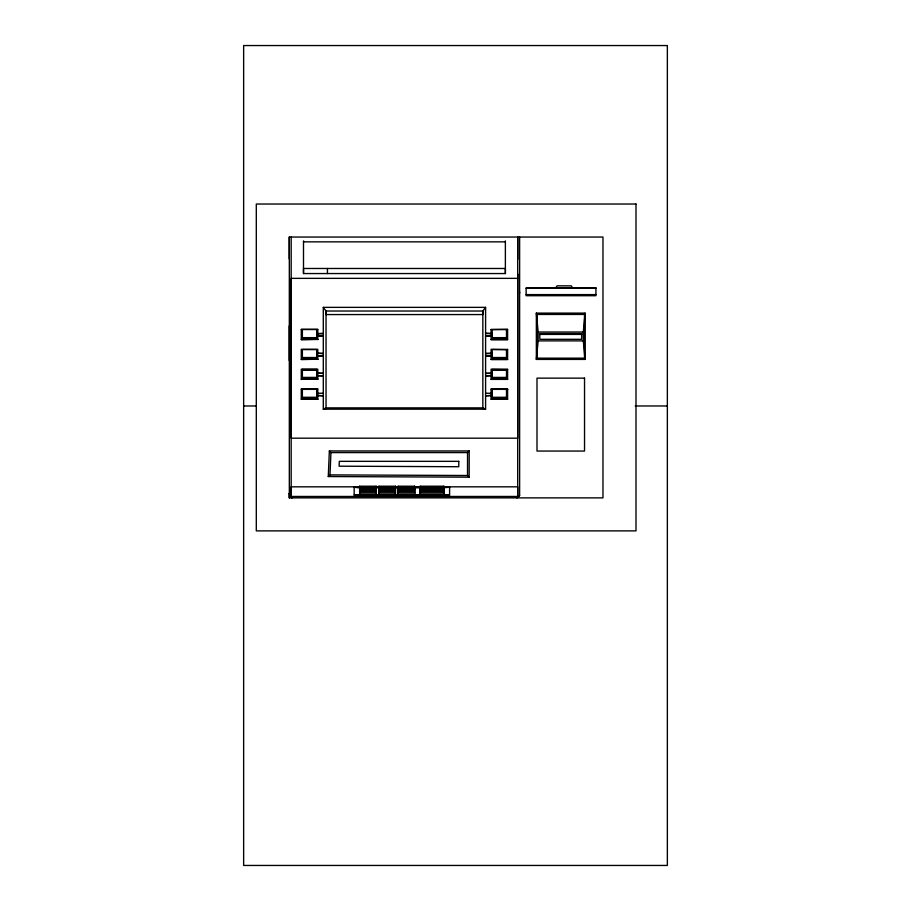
<?xml version="1.0" encoding="UTF-8"?>
<svg xmlns="http://www.w3.org/2000/svg" width="911" height="911" viewBox="0 0 911 911"><rect width="100%" height="100%" fill="white"/><g stroke="black" fill="none" stroke-linecap="round" stroke-linejoin="round"><path stroke-width="1.37" d="M289.254 493.625L291.85 497.873L289.254 493.625L289.254 497.873L602.968 497.873L602.968 237.042L289.254 237.042L289.254 258.929M289.254 360.54L289.254 325.91M519.623 495.573L517.699 496.461L291.178 496.461L291.178 486.827L517.699 486.827L517.699 496.461L516.97 497.873L519.623 495.573L519.623 237.042M301.279 399.234L317.78 399.234L301.279 399.234L301.279 389.065L317.78 389.065L317.78 399.234M301.279 389.065L317.78 389.065M301.279 379.352L317.78 379.124L301.279 379.352L301.279 369.183L317.78 369.183L317.78 379.352M301.279 359.469L317.78 359.241L301.279 359.469L301.279 349.3L317.78 349.3L317.78 359.469M301.279 339.598L317.78 339.359L301.279 339.598L301.279 329.418L317.78 329.418L317.78 339.598M301.279 329.418L317.78 329.418M302.372 398.005L302.372 397.298L316.686 397.298L316.686 398.005L302.372 398.005L302.372 389.35L316.686 389.35L316.686 398.005M302.372 390.056L302.372 389.35M302.372 378.122L302.372 377.416L316.686 377.416L316.686 378.122L302.372 378.122L302.372 369.467L316.686 369.467L316.686 378.122M302.372 369.467L302.372 370.173L316.686 370.173L316.686 369.467M302.372 358.239L302.372 357.533L316.686 357.533L316.686 358.239L302.372 358.239L302.372 349.585L316.686 349.585L316.686 358.239M302.372 350.291L302.372 349.585M302.372 338.368L302.372 337.651L316.686 337.651L316.686 338.368L302.372 338.368L302.372 329.702L302.372 330.408M303.5 273.551L303.5 268.483L505.377 268.483L505.377 273.551L303.5 273.551L303.5 240.914M316.686 395.522L316.686 394.816M316.686 393.04L316.686 392.334M316.686 390.056L316.686 389.35M316.686 375.639L316.686 374.933M316.686 373.157L316.686 372.451M316.686 355.757L316.686 355.051M316.686 353.274L316.686 352.568M316.686 350.291L316.686 349.585M316.686 335.874L316.686 335.168M316.686 333.392L316.686 332.686M316.686 330.408L316.686 329.702L316.686 338.368M317.78 393.267L323.291 393.267M323.291 307.36L323.291 333.631L317.78 333.631L323.291 333.392L323.291 409.176L485.597 409.176L485.597 307.36L323.291 307.36L326.036 311.027L326.036 314.568L482.841 314.568L482.841 311.027L485.597 307.36M326.036 408.606L326.036 311.027L482.841 311.027L482.841 408.606M327.448 273.551L327.448 268.483M442.587 487.248L449.601 487.248L449.601 495.037L354.163 495.037L354.163 487.248L359.777 487.248M376.175 492.589L376.175 493.91L359.663 493.91L359.663 492.589M359.663 492.395L359.663 490.949L376.175 490.949L376.175 492.395M359.663 489.253L359.663 487.852L354.163 487.248M359.663 486.212L359.663 487.613L376.175 487.613L376.175 486.212L359.663 486.212L359.663 493.91M376.175 489.253L376.175 487.852M395.431 492.589L395.431 493.91L378.919 493.91L378.919 492.589M378.919 492.395L378.919 490.949L395.431 490.949L395.431 492.395M378.919 489.253L378.919 487.852M378.919 486.212L378.919 487.613L395.431 487.613L395.431 486.212L378.919 486.212L378.919 493.91M395.431 489.253L395.431 487.852M414.687 492.589L414.687 493.91L398.175 493.91L398.175 492.589M398.175 492.395L398.175 490.949L414.687 490.949L414.687 492.395M398.175 489.253L398.175 487.852M398.175 486.212L398.175 487.613L414.687 487.613L414.687 486.212L398.175 486.212L398.175 493.91M414.687 489.253L414.687 487.852M443.851 492.589L443.851 493.91L420.187 493.91L420.187 492.589M420.187 492.395L420.187 490.949L443.851 490.949L443.851 492.395M420.187 489.253L420.187 487.852M420.187 486.212L420.187 487.613L443.851 487.613L443.851 486.212L420.187 486.212L420.187 493.91M443.851 489.253L443.851 487.852M507.609 389.065L507.609 399.234L491.097 399.234L491.097 389.065L507.609 389.293L491.097 389.065M507.609 369.183L507.609 379.352L491.097 379.352L491.097 373.157L485.597 373.396L491.097 373.396L491.097 369.183L507.609 369.41M507.609 349.3L507.609 359.469L491.097 359.469L491.097 353.274L485.597 353.514L491.097 353.514L491.097 349.3L507.609 349.539M507.609 329.418L507.609 339.598L491.097 339.598L491.097 333.392L485.597 333.392L491.097 333.631L491.097 329.418L507.609 329.418L491.097 329.657M506.505 389.35L506.505 398.005L492.202 398.005L492.202 389.35L506.505 389.35L506.505 390.056M492.202 373.157L492.202 369.467L506.505 369.467L506.505 378.122L492.202 378.122L492.202 372.451M492.202 353.274L492.202 349.585L506.505 349.585L506.505 358.239L492.202 358.239L492.202 352.568M506.505 330.408L506.505 329.702L506.505 338.368L492.202 338.368L492.202 332.686M517.699 278.356L517.699 438.18L291.178 438.18L291.178 278.356L517.699 278.356L517.892 274.222M517.699 259.339L517.699 237.042L517.699 496.461M581.639 333.597L581.639 339.302L539.802 339.302L539.802 333.597L581.639 333.597L581.639 334.405L539.802 334.405M585.09 359.412L583.291 340.885L583.291 332.025L585.09 313.111L536.351 313.111L536.351 359.412L585.09 359.412L585.09 313.111M469.154 477.17L467.514 475.508L467.548 452.596L469.211 450.945L469.154 477.17L328.279 476.544L329.349 450.945L469.211 450.945M328.279 476.544L329.998 474.893L330.932 452.596L329.349 450.945M536.351 313.111L538.15 332.025L538.15 340.885L536.351 359.412M519.623 293.194L519.623 292.01M323.291 409.176L326.036 407.877L482.841 407.877L485.597 409.176M303.5 241.848L505.377 241.848M555.551 288.035L572.791 288.035M526.137 288.24L555.425 288.24L557.088 285.838L571.254 285.838L572.917 288.24L595.919 288.24M526.137 294.606L595.919 294.606M538.15 332.025L583.291 332.025M538.15 340.885L583.291 340.885M492.202 370.173L506.505 370.173L506.505 369.467M243.647 405.976L256.025 405.976M635.229 405.976L667.353 405.976M330.932 452.596L467.548 452.596M375.207 487.248L379.42 487.248M394.862 487.248L399.075 487.248M414.516 487.248L420.13 487.248M375.207 487.806L379.42 487.806M394.862 487.806L399.075 487.806M414.516 487.806L420.13 487.806M442.587 487.806L449.601 487.248M359.663 487.909L376.175 487.909M378.919 487.909L395.431 487.909M398.175 487.909L414.687 487.909M420.187 487.909L443.851 487.909M359.663 489.127L376.175 489.127M378.919 489.127L395.431 489.127M398.175 489.127L414.687 489.127M420.187 489.127L443.851 489.127M359.663 492.27L376.175 492.27M378.919 492.27L395.431 492.27M398.175 492.27L414.687 492.27M420.187 492.27L443.851 492.27M329.998 474.893L467.514 475.508M507.609 339.598L491.097 339.598M507.609 359.469L491.097 359.469M507.609 379.352L491.097 379.352M507.609 399.234L491.097 399.234M506.505 338.368L506.505 337.651L492.202 337.651L492.202 338.368M506.505 349.585L506.505 350.291M506.505 358.239L506.505 357.533L492.202 357.533L492.202 358.239M506.505 378.122L506.505 377.416L492.202 377.416L492.202 378.122M506.505 398.005L506.505 397.298L492.202 397.298L492.202 398.005M505.377 240.914L505.377 273.551M492.202 329.702L492.202 333.392M492.202 335.168L492.202 335.874M492.202 355.051L492.202 355.757M492.202 374.933L492.202 375.639M492.202 389.35L492.202 390.056M492.202 392.322L492.202 393.04M492.202 394.816L492.202 395.522M491.097 393.267L485.597 393.267M449.601 495.037L354.163 495.037M443.851 486.212L443.851 493.91M414.687 486.212L414.687 493.91M395.431 486.212L395.431 493.91M376.175 486.212L376.175 493.91M291.178 237.042L291.178 496.461M289.322 237.042L289.322 497.873M317.78 395.522L323.291 395.761L317.78 395.522M317.78 375.639L323.291 375.879L317.78 375.639M317.78 373.157L323.291 373.396L317.78 373.157M317.78 355.757L323.291 355.996L317.78 355.757M317.78 353.274L323.291 353.514L317.78 353.274M317.78 335.874L323.291 336.113L317.78 335.874M359.663 489.435L359.663 490.767L376.175 490.756L376.175 489.435L359.663 489.435M378.919 489.435L378.919 490.767L395.431 490.756L395.431 489.435L378.919 489.435M398.175 489.435L398.175 490.767L414.687 490.756L414.687 489.435L398.175 489.435M420.187 489.435L420.187 490.767L443.851 490.756L443.851 489.435L420.187 489.435M458.791 461.342L458.78 466.728L339.108 466.193L339.313 461.342L458.791 461.342M537.012 326.07L536.955 358.16L584.486 358.16L584.486 314.443L536.955 314.443L537.012 326.07M667.353 45.55L243.647 45.55L243.647 865.45L667.353 865.45L667.353 45.55M635.992 204.03L256.298 204.03L256.298 530.885L635.992 530.885L635.992 204.03M595.919 287.933L526.137 287.933L526.137 295.711L595.919 295.711L595.919 287.933M491.097 335.874L485.597 336.113L491.097 335.874M491.097 355.757L485.597 355.996L491.097 355.757M491.097 375.639L485.597 375.879L491.097 375.639M584.532 378.145L537 378.145L537 451.059L584.532 451.059L584.532 378.145M491.097 395.522L485.597 395.761L491.097 395.522"/></g></svg>
